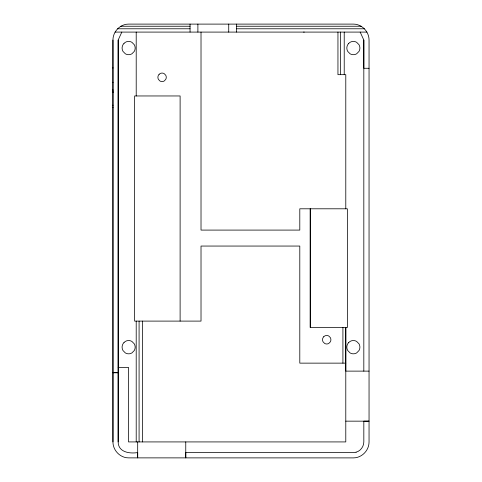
<?xml version="1.0" encoding="UTF-8"?>
<svg xmlns="http://www.w3.org/2000/svg" width="482" height="482" viewBox="0 0 482 482"><rect width="100%" height="100%" fill="white"/><g stroke="black" fill="none" stroke-linecap="round" stroke-linejoin="round"><path stroke-width="0.72" d="M112.951 107.51L112.951 107.251M112.951 105.359L112.951 105.148M112.951 91.942L112.951 92.303L112.951 91.664M112.951 82.247L112.951 82.512M112.951 68.058L112.951 67.763M112.951 441.91L112.951 40.072C112.884 31.631 120.126 24.064 128.628 24.106L353.366 24.106C361.868 24.064 369.116 31.631 369.049 40.072L369.049 441.934C369.122 450.375 361.874 457.936 353.366 457.894L128.628 457.876C120.126 457.912 112.884 450.345 112.951 441.91L112.951 40.072M137.695 441.922L137.683 457.894L137.695 452.556C129.718 453.911 118.162 452.243 118.174 441.904L118.174 40.072L121.819 32.089M185.763 441.922L185.763 457.894L185.769 452.568L353.372 452.58L356.078 452.212M310.251 327.489L310.251 208.796L310.251 327.489L347.359 327.489L347.359 208.796L299.798 208.796L299.798 230.089L201.018 230.089L201.018 32.089M345.787 208.796L345.787 74.668L337.948 74.668L337.948 32.077M363.82 371.122L363.82 40.072L360.174 32.089M356.078 452.212C360.584 450.953 363.796 446.591 363.826 441.928L363.826 421.166L369.049 421.16L345.787 421.154M120.789 26.245L190.053 26.245M236.566 26.245L361.205 26.245M117.542 28.781L190.053 28.781M236.566 28.781L364.452 28.781M303.618 32.089L304.238 32.089M115.053 32.089L366.947 32.089M369.049 68.281L363.82 68.281L363.82 40.072M345.787 363.139L299.798 363.139L299.798 246.055L201.018 246.055L201.018 321.102L134.641 321.102L134.641 95.96L180.111 95.96L180.111 321.102M118.174 367.398L128.501 367.386L128.501 441.922L345.787 441.922L345.787 327.489L345.787 371.122L369.049 371.122M112.951 90.423L112.951 89.821M344.22 32.089L344.22 74.668M342.913 327.489L342.913 363.139M340.563 32.077L340.563 74.668M236.566 24.106L236.566 32.089M228.727 24.106L228.727 32.089M197.891 24.106L197.891 32.089M190.053 24.106L190.053 32.089M142.479 321.102L142.479 441.922M139.081 321.102L139.081 441.922M136.207 32.089L136.207 95.96M136.207 321.102L136.207 441.922M118.174 40.072L118.174 441.904M124.013 43.35L122.97 44.73A6.754 6.754 0 0 0 122.97 51.381L125.362 53.815A6.435 6.435 0 0 0 131.893 53.815L134.285 51.381A6.754 6.754 0 0 0 134.285 44.73L131.893 42.296A6.435 6.435 0 0 0 125.362 42.296L124.013 43.35M159.12 74.318L158.458 75.198A4.326 4.326 0 0 0 158.458 79.458L159.988 81.018A4.121 4.121 0 0 0 164.169 81.018L165.7 79.458A4.326 4.326 0 0 0 165.7 75.198L164.169 73.644A4.121 4.121 0 0 0 159.988 73.644L159.12 74.318M348.745 43.35L347.709 44.73A6.754 6.754 0 0 0 347.709 51.381L350.101 53.815A6.435 6.435 0 0 0 356.632 53.815L359.024 51.381A6.754 6.754 0 0 0 359.024 44.73L356.632 42.296A6.435 6.435 0 0 0 350.101 42.296L348.745 43.35M124.013 342.479L122.97 343.853A6.754 6.754 0 0 0 122.97 350.51L125.362 352.945A6.435 6.435 0 0 0 131.893 352.945L134.285 350.51A6.754 6.754 0 0 0 134.285 343.859L131.893 341.419A6.435 6.435 0 0 0 125.362 341.419L124.013 342.479M323.753 336.719L323.091 337.599A4.326 4.326 0 0 0 323.091 341.858L324.621 343.419A4.121 4.121 0 0 0 328.802 343.419L330.333 341.858A4.326 4.326 0 0 0 330.333 337.605L328.802 336.044A4.121 4.121 0 0 0 324.621 336.044L323.753 336.719M348.745 342.479L347.709 343.853A6.754 6.754 0 0 0 347.709 350.51L350.101 352.945A6.435 6.435 0 0 0 356.632 352.945L359.024 350.51A6.754 6.754 0 0 0 359.024 343.859L356.632 341.419A6.435 6.435 0 0 0 350.101 341.419L348.745 342.479M112.963 372.719L118.186 372.725L112.963 372.719"/></g></svg>
